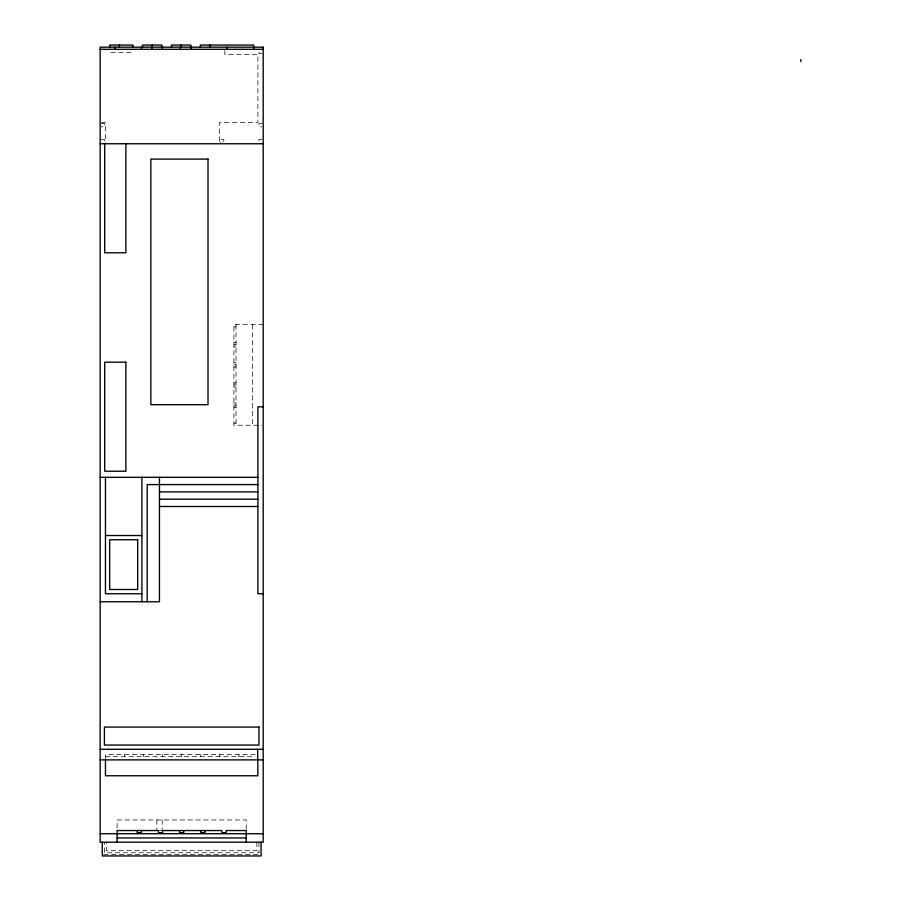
<?xml version="1.0" encoding="UTF-8"?>
<svg xmlns="http://www.w3.org/2000/svg" width="901" height="901" viewBox="0 0 901 901"><rect width="100%" height="100%" fill="white"/><g stroke="black" fill="none" stroke-linecap="round" stroke-linejoin="round"><path stroke-width="0.68" stroke-dasharray="4.5 3.38" d="M110.755 52.461L131.929 52.461M262.135 53.519L258.959 53.519L258.959 50.343M101.486 122.581L105.462 122.581L105.462 142.426M101.227 123.64L104.403 123.64L104.403 126.816L101.227 126.816M262.135 123.64L258.959 123.64L258.959 126.816L262.135 126.816M101.227 139.52L104.403 139.52L104.403 142.696M262.135 139.52L258.959 139.52L258.959 142.696M263.193 324.675L233.911 324.675L233.911 425.249L261.876 425.249M233.911 326.793L236.028 326.793M233.911 342.673L236.028 342.673M233.911 344.79L236.028 344.79M233.911 346.908L236.028 346.908M233.911 362.788L236.028 362.788M233.911 364.905L236.028 364.905M233.911 367.022L236.028 367.022M233.911 382.902L236.028 382.902M233.911 385.02L236.028 385.02M233.911 387.137L236.028 387.137M233.911 403.017L236.028 403.017M233.911 405.135L236.028 405.135M233.911 407.252L236.028 407.252M233.911 423.132L236.028 423.132M255.186 754.587L105.462 754.587L105.462 759.881M105.462 756.705L255.186 756.705M159.454 830.542L161.572 830.542M103.694 854.362L259.668 854.362M258.959 842.187L258.959 852.774L104.403 852.774L104.403 842.187M256.841 842.187L256.841 850.657L106.521 850.657L106.521 842.187M252.607 324.675L252.607 425.249M246.255 829.224L246.255 819.955L117.107 819.955L117.107 829.224M238.844 754.587L238.844 756.705M236.028 324.675L236.028 425.249M224.845 50.602L224.845 54.578L257.9 54.578L257.9 122.581L219.551 122.581L219.551 142.426M223.786 141.637L223.786 139.52L220.61 139.52L220.61 142.696M219.788 754.587L219.788 756.705M200.743 754.587L200.743 756.705M181.687 754.587L181.687 756.705M162.631 754.587L162.631 756.705M162.169 819.955L162.169 830.542M156.887 819.955L156.887 830.542M143.574 754.587L143.574 756.705M124.518 754.587L124.518 756.705"/><path stroke-width="1.35" d="M100.169 49.285L263.193 49.285M100.169 143.755L263.193 143.755M263.193 406.813L257.9 406.813L257.9 593.748L263.193 593.748M100.169 477.305L257.9 477.305M257.9 484.592L147.201 484.592L147.201 601.755M159.454 491.89L257.9 491.89M159.454 499.188L257.9 499.188M159.454 506.486L257.9 506.486M105.462 535.521L141.907 535.521M141.907 593.748L105.462 593.748L105.462 477.305M100.169 601.755L159.454 601.755L159.454 477.305M100.169 749.294L263.193 749.294M100.169 759.881L263.193 759.881M100.169 833.718L263.193 833.718M117.107 837.953L246.255 837.953M257.652 749.294L257.9 775.761L105.462 775.761L105.462 759.881M800.831 59.5L800.831 61.617M261.076 842.187L261.076 855.95L102.286 855.95L102.286 842.187M253.665 49.285L253.665 45.05L200.394 45.05L200.394 47.167M246.255 842.187L246.255 830.542L226.14 830.542L226.14 832.659L221.905 832.659L221.905 830.542L162.631 830.542L162.631 832.659L158.396 832.659L158.396 830.542L117.107 830.542L117.107 842.187M227.198 47.167L227.198 49.285M210.102 45.05L210.102 47.167M204.966 830.542L204.966 832.659L200.743 832.659L200.743 830.542M191.001 49.285L190.866 45.05L171.46 45.05L171.46 47.167M183.804 830.542L183.804 832.659L179.569 832.659L179.569 830.542M181.169 45.05L181.169 47.167M180.414 47.167L180.414 49.285M162.417 47.167L162.417 49.285M161.932 47.167L161.932 45.05L142.516 45.05L142.516 47.167M152.224 45.05L152.224 47.167M151.83 47.167L151.83 49.285M141.907 477.305L141.907 601.755M141.457 47.167L141.457 49.285M141.457 830.542L141.457 832.659L137.222 832.659L137.222 830.542M132.988 47.167L132.988 45.05L109.697 45.05L109.697 47.167M125.87 143.755L125.87 252.787L104.696 252.787L104.696 143.755M119.405 45.05L119.405 47.167M114.99 47.167L114.99 49.285M263.193 47.167L100.169 47.167L100.169 842.187L263.193 842.187L263.193 47.167M208.018 159.105L150.85 159.105L150.85 404.707L208.018 404.707L208.018 159.105M125.87 362.191L104.696 362.191L104.696 471.223L125.87 471.223L125.87 362.191M137.673 539.755L109.697 539.755L109.697 589.513L137.673 589.513L137.673 539.755M258.959 727.062L104.403 727.062L104.403 745.059L258.959 745.059L258.959 727.062"/></g></svg>
